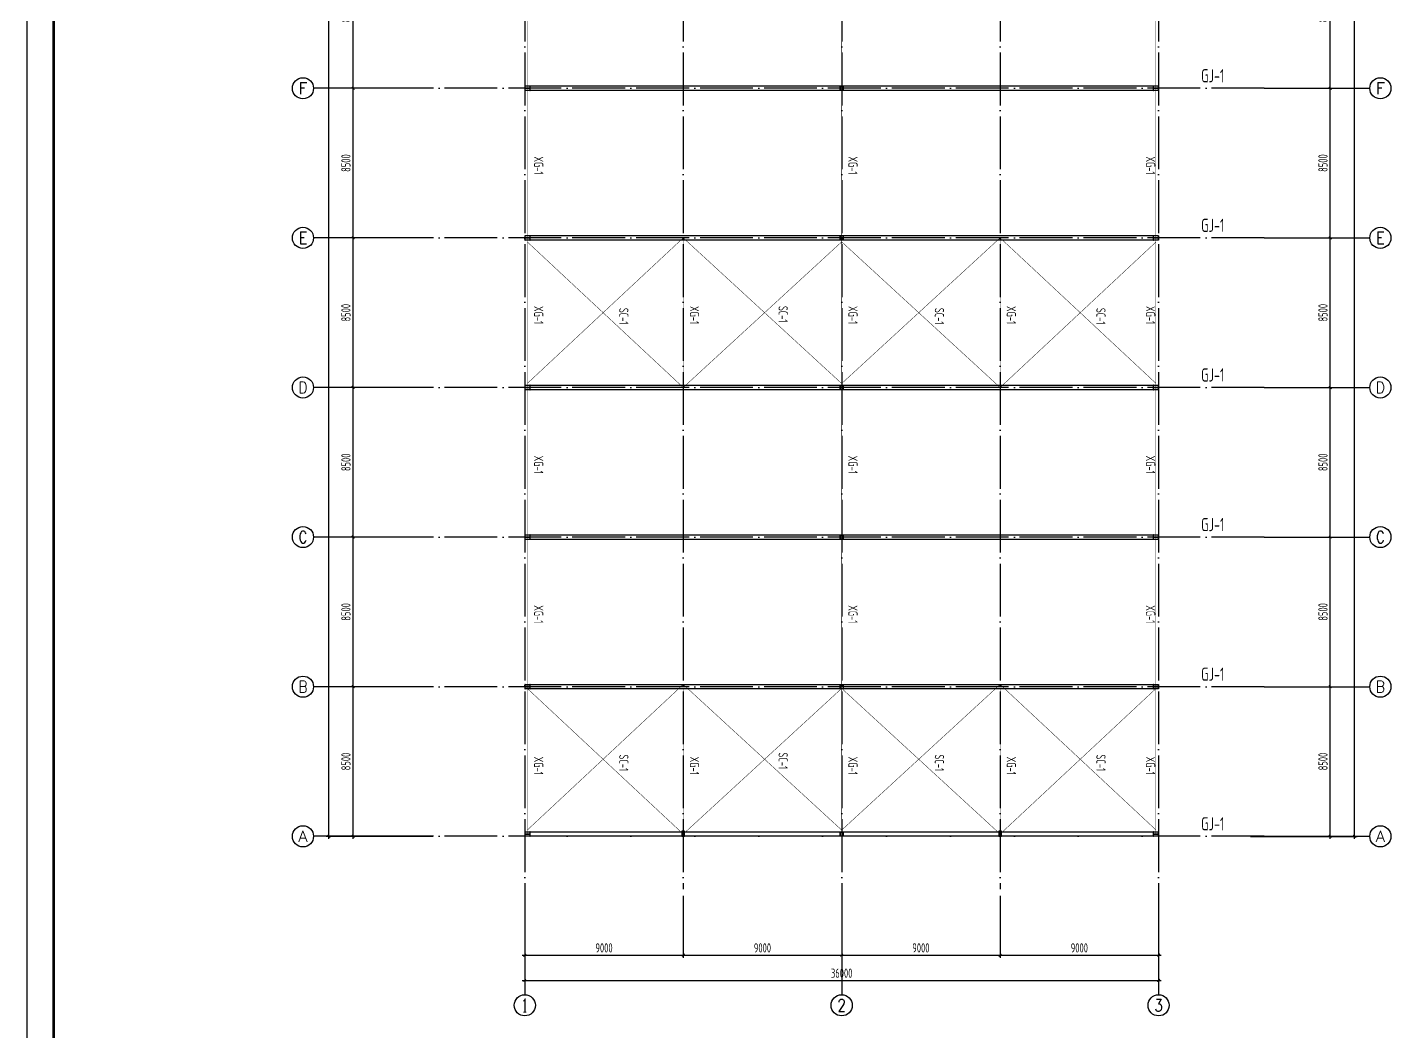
# Model space of a CAD drawing. Extents: x 753177 to 2169292, y -530934 to -273477.
# Drawn here: x 1224951 to 1302563, y -497474 to -440414 of the extents above; entities that cross this region are included whole.
import ezdxf
from ezdxf.enums import TextEntityAlignment as Align

# ---------------------------------------------------------------- set-up
doc = ezdxf.new("R2010")
doc.units = 0
doc.header["$LTSCALE"] = 1500
doc.header["$MEASUREMENT"] = 0
doc.linetypes.add('DASHED', pattern=[0.75, 0.5, -0.25])
doc.linetypes.add('DOTE', pattern=[2.42, 2, -0.2, 0.02, -0.2])
doc.layers.get('Defpoints').update_dxf_attribs({"color": 252})
for name, color, linetype in [('00-tk', 151, 'Continuous'), ('AXIS', 3, 'Continuous'), ('AXIS_TEXT', 7, 'Continuous'), ('BOLT', 252, 'Continuous'), ('Boltx', 252, 'DASHED'), ('DIM', 3, 'Continuous'), ('M_Prof', 2, 'Continuous'), ('TEXT', 7, 'Continuous')]:
    doc.layers.add(name, color=color, linetype=linetype)
doc.layers.add('TK', color=252, linetype='Continuous', lineweight=13)
doc.styles.add('_TCH_AXIS', font='COMPLEX', dxfattribs={"bigfont": 'GBCBIG'})
doc.styles.add('COMPLEX', font='COMPLEX')
doc.styles.add('TSSD_Dimension', font='Tssdeng.shx', dxfattribs={"width": 0.7, "bigfont": 'hztxt.shx'})
doc.styles.add('TSSD_Label', font='Tssdeng.shx', dxfattribs={"width": 0.7, "bigfont": 'hztxt.shx'})
doc.dimstyles.new('TSSD_150_150', dxfattribs={"dimtxt": 525, "dimasz": 150, "dimexe": 150, "dimexo": 375, "dimgap": 150, "dimtad": 1, "dimdec": 0, "dimzin": 0, "dimdsep": 46, "dimtxsty": 'TSSD_Dimension', "dimblk": 'ARCHTICK', "dimblk1": 'ARCHTICK', "dimblk2": 'ARCHTICK', "dimcen": 0, "dimdle": 150, "dimclrt": 7, "dimadec": 0, "dimazin": 0, "dimtfac": 1, "dimtdec": 0, "dimtix": 1, "dimtmove": 2, "dimatfit": 3, "dimfxl": 0, "dimtolj": 1, "dimtzin": 0, "dimarcsym": 0})

# ---------------------------------------------------------------- blocks, each defined once
blk = doc.blocks.new('A$C16496DF1')
at = {"layer": '00-tk'}
blk.add_line((176850, 1500), (3750, 1500), dxfattribs=at)
at = {"layer": '00-tk', "linetype": 'Continuous'}
blk.add_line((178350, 0), (0, 0), dxfattribs=at)
at = {"layer": '00-tk', "const_width": 150}
blk.add_lwpolyline([(3750, 124650), (176850, 124650), (176850, 1500), (3750, 1500)], close=True, dxfattribs=at)
blk = doc.blocks.new('_ArchTick')
at = {"color": 0, "linetype": 'ByBlock', "const_width": 0.4}
blk.add_lwpolyline([(-0.5, -0.5), (0.5, 0.5)], dxfattribs=at)
blk = doc.blocks.new('*D48')
at = {"layer": 'AXIS', "color": 0, "lineweight": -2, "transparency": 16777216}
for p, q in [((602375, 54995), (602375, 51470)), ((611375, 54995), (611375, 51470)), ((602225, 51620), (611525, 51620))]:
    blk.add_line(p, q, dxfattribs=at)
at = {"layer": 'Defpoints', "color": 0, "transparency": 16777216}
for p in [(602375, 55370), (611375, 55370), (611375, 51620)]:
    blk.add_point(p, dxfattribs=at)
at = {"layer": 'AXIS', "color": 0, "lineweight": -2, "transparency": 16777216, "xscale": 150, "yscale": 150, "zscale": 150, "rotation": 180}
blk.add_blockref('_ArchTick', (602375, 51620), dxfattribs=at)
at = {"layer": 'AXIS', "color": 0, "lineweight": -2, "transparency": 16777216, "xscale": 150, "yscale": 150, "zscale": 150}
blk.add_blockref('_ArchTick', (611375, 51620), dxfattribs=at)
at = {"layer": 'AXIS', "color": 7, "transparency": 16777216, "insert": (606875, 52033), "char_height": 525, "attachment_point": 5, "style": 'TSSD_Dimension'}
blk.add_mtext('\\A1;9000', dxfattribs=at)
blk = doc.blocks.new('*D49')
at = {"layer": 'AXIS', "color": 0, "lineweight": -2, "transparency": 16777216}
for p, q in [((611375, 54995), (611375, 51470)), ((620375, 54995), (620375, 51470)), ((611225, 51620), (620525, 51620))]:
    blk.add_line(p, q, dxfattribs=at)
at = {"layer": 'Defpoints', "color": 0, "transparency": 16777216}
for p in [(611375, 55370), (620375, 55370), (620375, 51620)]:
    blk.add_point(p, dxfattribs=at)
at = {"layer": 'AXIS', "color": 0, "lineweight": -2, "transparency": 16777216, "xscale": 150, "yscale": 150, "zscale": 150, "rotation": 180}
blk.add_blockref('_ArchTick', (611375, 51620), dxfattribs=at)
at = {"layer": 'AXIS', "color": 0, "lineweight": -2, "transparency": 16777216, "xscale": 150, "yscale": 150, "zscale": 150}
blk.add_blockref('_ArchTick', (620375, 51620), dxfattribs=at)
at = {"layer": 'AXIS', "color": 7, "transparency": 16777216, "insert": (615875, 52033), "char_height": 525, "attachment_point": 5, "style": 'TSSD_Dimension'}
blk.add_mtext('\\A1;9000', dxfattribs=at)
blk = doc.blocks.new('*D52')
at = {"layer": 'AXIS', "color": 0, "lineweight": -2, "transparency": 16777216}
for p, q in [((587000, 66870), (583475, 66870)), ((583625, 58220), (583625, 67020)), ((587000, 58370), (583475, 58370))]:
    blk.add_line(p, q, dxfattribs=at)
at = {"layer": 'Defpoints', "color": 0, "transparency": 16777216}
for p in [(583625, 66870), (587375, 66870), (587375, 58370)]:
    blk.add_point(p, dxfattribs=at)
at = {"layer": 'AXIS', "color": 0, "lineweight": -2, "transparency": 16777216, "xscale": 150, "yscale": 150, "zscale": 150}
for p, rotation in [((583625, 66870), 90), ((583625, 58370), 270)]:
    blk.add_blockref('_ArchTick', p, dxfattribs=dict(at, rotation=rotation))
at = {"layer": 'AXIS', "color": 7, "transparency": 16777216, "insert": (583213, 62620), "char_height": 525, "attachment_point": 5, "rotation": 90, "style": 'TSSD_Dimension'}
blk.add_mtext('\\A1;8500', dxfattribs=at)
blk = doc.blocks.new('*D53')
at = {"layer": 'AXIS', "color": 0, "lineweight": -2, "transparency": 16777216}
for p, q in [((587000, 75370), (583475, 75370)), ((583625, 66720), (583625, 75520)), ((587000, 66870), (583475, 66870))]:
    blk.add_line(p, q, dxfattribs=at)
at = {"layer": 'Defpoints', "color": 0, "transparency": 16777216}
for p in [(583625, 75370), (587375, 75370), (587375, 66870)]:
    blk.add_point(p, dxfattribs=at)
at = {"layer": 'AXIS', "color": 0, "lineweight": -2, "transparency": 16777216, "xscale": 150, "yscale": 150, "zscale": 150}
for p, rotation in [((583625, 75370), 90), ((583625, 66870), 270)]:
    blk.add_blockref('_ArchTick', p, dxfattribs=dict(at, rotation=rotation))
at = {"layer": 'AXIS', "color": 7, "transparency": 16777216, "insert": (583213, 71120), "char_height": 525, "attachment_point": 5, "rotation": 90, "style": 'TSSD_Dimension'}
blk.add_mtext('\\A1;8500', dxfattribs=at)
blk = doc.blocks.new('*D54')
at = {"layer": 'AXIS', "color": 0, "lineweight": -2, "transparency": 16777216}
for p, q in [((587000, 83870), (583475, 83870)), ((583625, 75220), (583625, 84020)), ((587000, 75370), (583475, 75370))]:
    blk.add_line(p, q, dxfattribs=at)
at = {"layer": 'Defpoints', "color": 0, "transparency": 16777216}
for p in [(583625, 83870), (587375, 83870), (587375, 75370)]:
    blk.add_point(p, dxfattribs=at)
at = {"layer": 'AXIS', "color": 0, "lineweight": -2, "transparency": 16777216, "xscale": 150, "yscale": 150, "zscale": 150}
for p, rotation in [((583625, 83870), 90), ((583625, 75370), 270)]:
    blk.add_blockref('_ArchTick', p, dxfattribs=dict(at, rotation=rotation))
at = {"layer": 'AXIS', "color": 7, "transparency": 16777216, "insert": (583213, 79620), "char_height": 525, "attachment_point": 5, "rotation": 90, "style": 'TSSD_Dimension'}
blk.add_mtext('\\A1;8500', dxfattribs=at)
blk = doc.blocks.new('*D55')
at = {"layer": 'AXIS', "color": 0, "lineweight": -2, "transparency": 16777216}
for p, q in [((587000, 92370), (583475, 92370)), ((583625, 83720), (583625, 92520)), ((587000, 83870), (583475, 83870))]:
    blk.add_line(p, q, dxfattribs=at)
at = {"layer": 'Defpoints', "color": 0, "transparency": 16777216}
for p in [(583625, 92370), (587375, 92370), (587375, 83870)]:
    blk.add_point(p, dxfattribs=at)
at = {"layer": 'AXIS', "color": 0, "lineweight": -2, "transparency": 16777216, "xscale": 150, "yscale": 150, "zscale": 150}
for p, rotation in [((583625, 92370), 90), ((583625, 83870), 270)]:
    blk.add_blockref('_ArchTick', p, dxfattribs=dict(at, rotation=rotation))
at = {"layer": 'AXIS', "color": 7, "transparency": 16777216, "insert": (583213, 88120), "char_height": 525, "attachment_point": 5, "rotation": 90, "style": 'TSSD_Dimension'}
blk.add_mtext('\\A1;8500', dxfattribs=at)
blk = doc.blocks.new('*D56')
at = {"layer": 'AXIS', "color": 0, "lineweight": -2, "transparency": 16777216}
for p, q in [((583625, 92220), (583625, 101020)), ((587000, 100870), (583475, 100870)), ((587000, 92370), (583475, 92370))]:
    blk.add_line(p, q, dxfattribs=at)
at = {"layer": 'Defpoints', "color": 0, "transparency": 16777216}
for p in [(583625, 100870), (587375, 100870), (587375, 92370)]:
    blk.add_point(p, dxfattribs=at)
at = {"layer": 'AXIS', "color": 0, "lineweight": -2, "transparency": 16777216, "xscale": 150, "yscale": 150, "zscale": 150}
for p, rotation in [((583625, 100870), 90), ((583625, 92370), 270)]:
    blk.add_blockref('_ArchTick', p, dxfattribs=dict(at, rotation=rotation))
at = {"layer": 'AXIS', "color": 7, "transparency": 16777216, "insert": (583213, 96620), "char_height": 525, "attachment_point": 5, "rotation": 90, "style": 'TSSD_Dimension'}
blk.add_mtext('\\A1;8500', dxfattribs=at)
blk = doc.blocks.new('*D57')
at = {"layer": 'AXIS', "color": 0, "lineweight": -2, "transparency": 16777216}
for p, q in [((583625, 100720), (583625, 109520)), ((587000, 109370), (583475, 109370)), ((587000, 100870), (583475, 100870))]:
    blk.add_line(p, q, dxfattribs=at)
at = {"layer": 'Defpoints', "color": 0, "transparency": 16777216}
for p in [(583625, 109370), (587375, 109370), (587375, 100870)]:
    blk.add_point(p, dxfattribs=at)
at = {"layer": 'AXIS', "color": 0, "lineweight": -2, "transparency": 16777216, "xscale": 150, "yscale": 150, "zscale": 150}
for p, rotation in [((583625, 109370), 90), ((583625, 100870), 270)]:
    blk.add_blockref('_ArchTick', p, dxfattribs=dict(at, rotation=rotation))
at = {"layer": 'AXIS', "color": 7, "transparency": 16777216, "insert": (583213, 105120), "char_height": 525, "attachment_point": 5, "rotation": 90, "style": 'TSSD_Dimension'}
blk.add_mtext('\\A1;8500', dxfattribs=at)
blk = doc.blocks.new('*D65')
at = {"layer": 'AXIS', "color": 0, "lineweight": -2, "transparency": 16777216}
for p, q in [((635750, 66870), (639275, 66870)), ((639125, 58220), (639125, 67020)), ((635750, 58370), (639275, 58370))]:
    blk.add_line(p, q, dxfattribs=at)
at = {"layer": 'Defpoints', "color": 0, "transparency": 16777216}
for p in [(635375, 66870), (639125, 66870), (635375, 58370)]:
    blk.add_point(p, dxfattribs=at)
at = {"layer": 'AXIS', "color": 0, "lineweight": -2, "transparency": 16777216, "xscale": 150, "yscale": 150, "zscale": 150}
for p, rotation in [((639125, 66870), 90), ((639125, 58370), 270)]:
    blk.add_blockref('_ArchTick', p, dxfattribs=dict(at, rotation=rotation))
at = {"layer": 'AXIS', "color": 7, "transparency": 16777216, "insert": (638713, 62620), "char_height": 525, "attachment_point": 5, "rotation": 90, "style": 'TSSD_Dimension'}
blk.add_mtext('\\A1;8500', dxfattribs=at)
blk = doc.blocks.new('*D36')
at = {"layer": 'AXIS', "color": 0, "lineweight": -2, "transparency": 16777216}
for p, q in [((635750, 75370), (639275, 75370)), ((639125, 66720), (639125, 75520)), ((635750, 66870), (639275, 66870))]:
    blk.add_line(p, q, dxfattribs=at)
at = {"layer": 'Defpoints', "color": 0, "transparency": 16777216}
for p in [(635375, 75370), (639125, 75370), (635375, 66870)]:
    blk.add_point(p, dxfattribs=at)
at = {"layer": 'AXIS', "color": 0, "lineweight": -2, "transparency": 16777216, "xscale": 150, "yscale": 150, "zscale": 150}
for p, rotation in [((639125, 75370), 90), ((639125, 66870), 270)]:
    blk.add_blockref('_ArchTick', p, dxfattribs=dict(at, rotation=rotation))
at = {"layer": 'AXIS', "color": 7, "transparency": 16777216, "insert": (638713, 71120), "char_height": 525, "attachment_point": 5, "rotation": 90, "style": 'TSSD_Dimension'}
blk.add_mtext('\\A1;8500', dxfattribs=at)
blk = doc.blocks.new('*D37')
at = {"layer": 'AXIS', "color": 0, "lineweight": -2, "transparency": 16777216}
for p, q in [((635750, 83870), (639275, 83870)), ((639125, 75220), (639125, 84020)), ((635750, 75370), (639275, 75370))]:
    blk.add_line(p, q, dxfattribs=at)
at = {"layer": 'Defpoints', "color": 0, "transparency": 16777216}
for p in [(635375, 83870), (639125, 83870), (635375, 75370)]:
    blk.add_point(p, dxfattribs=at)
at = {"layer": 'AXIS', "color": 0, "lineweight": -2, "transparency": 16777216, "xscale": 150, "yscale": 150, "zscale": 150}
for p, rotation in [((639125, 83870), 90), ((639125, 75370), 270)]:
    blk.add_blockref('_ArchTick', p, dxfattribs=dict(at, rotation=rotation))
at = {"layer": 'AXIS', "color": 7, "transparency": 16777216, "insert": (638713, 79620), "char_height": 525, "attachment_point": 5, "rotation": 90, "style": 'TSSD_Dimension'}
blk.add_mtext('\\A1;8500', dxfattribs=at)
blk = doc.blocks.new('*D38')
at = {"layer": 'AXIS', "color": 0, "lineweight": -2, "transparency": 16777216}
for p, q in [((635750, 92370), (639275, 92370)), ((639125, 83720), (639125, 92520)), ((635750, 83870), (639275, 83870))]:
    blk.add_line(p, q, dxfattribs=at)
at = {"layer": 'Defpoints', "color": 0, "transparency": 16777216}
for p in [(635375, 92370), (639125, 92370), (635375, 83870)]:
    blk.add_point(p, dxfattribs=at)
at = {"layer": 'AXIS', "color": 0, "lineweight": -2, "transparency": 16777216, "xscale": 150, "yscale": 150, "zscale": 150}
for p, rotation in [((639125, 92370), 90), ((639125, 83870), 270)]:
    blk.add_blockref('_ArchTick', p, dxfattribs=dict(at, rotation=rotation))
at = {"layer": 'AXIS', "color": 7, "transparency": 16777216, "insert": (638713, 88120), "char_height": 525, "attachment_point": 5, "rotation": 90, "style": 'TSSD_Dimension'}
blk.add_mtext('\\A1;8500', dxfattribs=at)
blk = doc.blocks.new('*D39')
at = {"layer": 'AXIS', "color": 0, "lineweight": -2, "transparency": 16777216}
for p, q in [((639125, 92220), (639125, 101020)), ((635750, 100870), (639275, 100870)), ((635750, 92370), (639275, 92370))]:
    blk.add_line(p, q, dxfattribs=at)
at = {"layer": 'Defpoints', "color": 0, "transparency": 16777216}
for p in [(635375, 100870), (639125, 100870), (635375, 92370)]:
    blk.add_point(p, dxfattribs=at)
at = {"layer": 'AXIS', "color": 0, "lineweight": -2, "transparency": 16777216, "xscale": 150, "yscale": 150, "zscale": 150}
for p, rotation in [((639125, 100870), 90), ((639125, 92370), 270)]:
    blk.add_blockref('_ArchTick', p, dxfattribs=dict(at, rotation=rotation))
at = {"layer": 'AXIS', "color": 7, "transparency": 16777216, "insert": (638713, 96620), "char_height": 525, "attachment_point": 5, "rotation": 90, "style": 'TSSD_Dimension'}
blk.add_mtext('\\A1;8500', dxfattribs=at)
blk = doc.blocks.new('*D40')
at = {"layer": 'AXIS', "color": 0, "lineweight": -2, "transparency": 16777216}
for p, q in [((639125, 100720), (639125, 109520)), ((635750, 109370), (639275, 109370)), ((635750, 100870), (639275, 100870))]:
    blk.add_line(p, q, dxfattribs=at)
at = {"layer": 'Defpoints', "color": 0, "transparency": 16777216}
for p in [(635375, 109370), (639125, 109370), (635375, 100870)]:
    blk.add_point(p, dxfattribs=at)
at = {"layer": 'AXIS', "color": 0, "lineweight": -2, "transparency": 16777216, "xscale": 150, "yscale": 150, "zscale": 150}
for p, rotation in [((639125, 109370), 90), ((639125, 100870), 270)]:
    blk.add_blockref('_ArchTick', p, dxfattribs=dict(at, rotation=rotation))
at = {"layer": 'AXIS', "color": 7, "transparency": 16777216, "insert": (638713, 105120), "char_height": 525, "attachment_point": 5, "rotation": 90, "style": 'TSSD_Dimension'}
blk.add_mtext('\\A1;8500', dxfattribs=at)
blk = doc.blocks.new('_AXISO')
blk.add_circle((0, 0), 0.5)
at = {"layer": 'AXIS_TEXT', "style": 'COMPLEX', "width": 1.041667}
blk.add_attdef('A', text='', height=0.56, dxfattribs=at).set_placement((-0.25, -0.28), (0.25, -0.28), align=Align.FIT)
blk = doc.blocks.new('*D66')
at = {"layer": 'Defpoints', "color": 0, "transparency": 16777216}
for p in [(582250, 168870), (588523, 168870), (588523, 58370)]:
    blk.add_point(p, dxfattribs=at)
at = {"layer": 'DIM', "color": 0, "lineweight": -2, "transparency": 16777216}
for p, q in [((588148, 168870), (582100, 168870)), ((582250, 58220), (582250, 169020)), ((588148, 58370), (582100, 58370))]:
    blk.add_line(p, q, dxfattribs=at)
at = {"layer": 'DIM', "color": 0, "lineweight": -2, "transparency": 16777216, "xscale": 150, "yscale": 150, "zscale": 150}
for p, rotation in [((582250, 168870), 90), ((582250, 58370), 270)]:
    blk.add_blockref('_ArchTick', p, dxfattribs=dict(at, rotation=rotation))
at = {"layer": 'DIM', "color": 7, "transparency": 16777216, "insert": (581838, 113620), "char_height": 525, "attachment_point": 5, "rotation": 90, "style": 'TSSD_Dimension'}
blk.add_mtext('\\A1;110500', dxfattribs=at)
blk = doc.blocks.new('*D68')
at = {"layer": 'Defpoints', "color": 0, "transparency": 16777216}
for p in [(634228, 168870), (640501, 168870), (634228, 58370)]:
    blk.add_point(p, dxfattribs=at)
at = {"layer": 'DIM', "color": 0, "lineweight": -2, "transparency": 16777216}
for p, q in [((634603, 168870), (640651, 168870)), ((640501, 58220), (640501, 169020)), ((634603, 58370), (640651, 58370))]:
    blk.add_line(p, q, dxfattribs=at)
at = {"layer": 'DIM', "color": 0, "lineweight": -2, "transparency": 16777216, "xscale": 150, "yscale": 150, "zscale": 150}
for p, rotation in [((640501, 168870), 90), ((640501, 58370), 270)]:
    blk.add_blockref('_ArchTick', p, dxfattribs=dict(at, rotation=rotation))
at = {"layer": 'DIM', "color": 7, "transparency": 16777216, "insert": (640088, 113620), "char_height": 525, "attachment_point": 5, "rotation": 90, "style": 'TSSD_Dimension'}
blk.add_mtext('\\A1;110500', dxfattribs=at)
blk = doc.blocks.new('*D69')
at = {"layer": 'Defpoints', "color": 0, "transparency": 16777216}
for p in [(593375, 53083), (629375, 53083), (629375, 50183)]:
    blk.add_point(p, dxfattribs=at)
at = {"layer": 'DIM', "color": 0, "lineweight": -2, "transparency": 16777216}
for p, q in [((593375, 52708), (593375, 50033)), ((629375, 52708), (629375, 50033)), ((593225, 50183), (629525, 50183))]:
    blk.add_line(p, q, dxfattribs=at)
at = {"layer": 'DIM', "color": 0, "lineweight": -2, "transparency": 16777216, "xscale": 150, "yscale": 150, "zscale": 150, "rotation": 180}
blk.add_blockref('_ArchTick', (593375, 50183), dxfattribs=at)
at = {"layer": 'DIM', "color": 0, "lineweight": -2, "transparency": 16777216, "xscale": 150, "yscale": 150, "zscale": 150}
blk.add_blockref('_ArchTick', (629375, 50183), dxfattribs=at)
at = {"layer": 'DIM', "color": 7, "transparency": 16777216, "insert": (611375, 50596), "char_height": 525, "attachment_point": 5, "style": 'TSSD_Dimension'}
blk.add_mtext('\\A1;36000', dxfattribs=at)
blk = doc.blocks.new('*D70')
at = {"layer": 'AXIS', "color": 0, "lineweight": -2, "transparency": 16777216}
for p, q in [((593375, 54995), (593375, 51470)), ((602375, 54995), (602375, 51470)), ((593225, 51620), (602525, 51620))]:
    blk.add_line(p, q, dxfattribs=at)
at = {"layer": 'Defpoints', "color": 0, "transparency": 16777216}
for p in [(593375, 55370), (602375, 55370), (602375, 51620)]:
    blk.add_point(p, dxfattribs=at)
at = {"layer": 'AXIS', "color": 0, "lineweight": -2, "transparency": 16777216, "xscale": 150, "yscale": 150, "zscale": 150, "rotation": 180}
blk.add_blockref('_ArchTick', (593375, 51620), dxfattribs=at)
at = {"layer": 'AXIS', "color": 0, "lineweight": -2, "transparency": 16777216, "xscale": 150, "yscale": 150, "zscale": 150}
blk.add_blockref('_ArchTick', (602375, 51620), dxfattribs=at)
at = {"layer": 'AXIS', "color": 7, "transparency": 16777216, "insert": (597875, 52033), "char_height": 525, "attachment_point": 5, "style": 'TSSD_Dimension'}
blk.add_mtext('\\A1;9000', dxfattribs=at)
blk = doc.blocks.new('*D71')
at = {"layer": 'AXIS', "color": 0, "lineweight": -2, "transparency": 16777216}
for p, q in [((620375, 54995), (620375, 51470)), ((629375, 54995), (629375, 51470)), ((620225, 51620), (629525, 51620))]:
    blk.add_line(p, q, dxfattribs=at)
at = {"layer": 'Defpoints', "color": 0, "transparency": 16777216}
for p in [(620375, 55370), (629375, 55370), (629375, 51620)]:
    blk.add_point(p, dxfattribs=at)
at = {"layer": 'AXIS', "color": 0, "lineweight": -2, "transparency": 16777216, "xscale": 150, "yscale": 150, "zscale": 150, "rotation": 180}
blk.add_blockref('_ArchTick', (620375, 51620), dxfattribs=at)
at = {"layer": 'AXIS', "color": 0, "lineweight": -2, "transparency": 16777216, "xscale": 150, "yscale": 150, "zscale": 150}
blk.add_blockref('_ArchTick', (629375, 51620), dxfattribs=at)
at = {"layer": 'AXIS', "color": 7, "transparency": 16777216, "insert": (624875, 52033), "char_height": 525, "attachment_point": 5, "style": 'TSSD_Dimension'}
blk.add_mtext('\\A1;9000', dxfattribs=at)
blk = doc.blocks.new('A$C01EB0BB3')
at = {"layer": 'M_Prof'}
for points in [[(300, 42375), (300, 42625), (288, 42625), (288, 42504), (12, 42504), (12, 42625), (0, 42625), (0, 42375), (12, 42375), (12, 42496), (288, 42496), (288, 42375)], [(17900, 42400), (18100, 42400), (18100, 42600), (17900, 42600)], [(17906, 42406), (18094, 42406), (18094, 42594), (17906, 42594)], [(36000, 42375), (36000, 42625), (35988, 42625), (35988, 42504), (35712, 42504), (35712, 42625), (35700, 42625), (35700, 42375), (35712, 42375), (35712, 42496), (35988, 42496), (35988, 42375)], [(300, 33875), (300, 34125), (288, 34125), (288, 34004), (12, 34004), (12, 34125), (0, 34125), (0, 33875), (12, 33875), (12, 33996), (288, 33996), (288, 33875)], [(17900, 33900), (18100, 33900), (18100, 34100), (17900, 34100)], [(17906, 33906), (18094, 33906), (18094, 34094), (17906, 34094)], [(36000, 33875), (36000, 34125), (35988, 34125), (35988, 34004), (35712, 34004), (35712, 34125), (35700, 34125), (35700, 33875), (35712, 33875), (35712, 33996), (35988, 33996), (35988, 33875)], [(300, 25375), (300, 25625), (288, 25625), (288, 25504), (12, 25504), (12, 25625), (0, 25625), (0, 25375), (12, 25375), (12, 25496), (288, 25496), (288, 25375)], [(36000, 25375), (36000, 25625), (35988, 25625), (35988, 25504), (35712, 25504), (35712, 25625), (35700, 25625), (35700, 25375), (35712, 25375), (35712, 25496), (35988, 25496), (35988, 25375)], [(17900, 25400), (18100, 25400), (18100, 25600), (17900, 25600)], [(17906, 25406), (18094, 25406), (18094, 25594), (17906, 25594)], [(300, 16875), (300, 17125), (288, 17125), (288, 17004), (12, 17004), (12, 17125), (0, 17125), (0, 16875), (12, 16875), (12, 16996), (288, 16996), (288, 16875)], [(17900, 16900), (18100, 16900), (18100, 17100), (17900, 17100)], [(17906, 16906), (18094, 16906), (18094, 17094), (17906, 17094)], [(36000, 16875), (36000, 17125), (35988, 17125), (35988, 17004), (35712, 17004), (35712, 17125), (35700, 17125), (35700, 16875), (35712, 16875), (35712, 16996), (35988, 16996), (35988, 16875)], [(300, 8375), (300, 8625), (288, 8625), (288, 8504), (12, 8504), (12, 8625), (0, 8625), (0, 8375), (12, 8375), (12, 8496), (288, 8496), (288, 8375)], [(17900, 8400), (18100, 8400), (18100, 8600), (17900, 8600)], [(17906, 8406), (18094, 8406), (18094, 8594), (17906, 8594)], [(36000, 8375), (36000, 8625), (35988, 8625), (35988, 8504), (35712, 8504), (35712, 8625), (35700, 8625), (35700, 8375), (35712, 8375), (35712, 8496), (35988, 8496), (35988, 8375)], [(300, 0), (300, 250), (288, 250), (288, 129), (12, 129), (12, 250), (0, 250), (0, 0), (12, 0), (12, 121), (288, 121), (288, 0)], [(8925, 0), (9075, 0), (9075, 300), (8925, 300)], [(8931, 6), (9069, 6), (9069, 294), (8931, 294)], [(17900, 25), (18100, 25), (18100, 225), (17900, 225)], [(17906, 31), (18094, 31), (18094, 219), (17906, 219)], [(26925, 0), (27075, 0), (27075, 300), (26925, 300)], [(26931, 6), (27069, 6), (27069, 294), (26931, 294)], [(36000, 0), (36000, 250), (35988, 250), (35988, 129), (35712, 129), (35712, 250), (35700, 250), (35700, 0), (35712, 0), (35712, 121), (35988, 121), (35988, 0)]]:
    blk.add_lwpolyline(points, close=True, dxfattribs=at)
blk = doc.blocks.new('A$C72AE6952')
at = {"layer": 'AXIS', "color": 252, "linetype": 'DOTE'}
for p, q in [((0, 113500), (0, -3000)), ((9000, 113500), (9000, -3000)), ((18000, 113500), (18000, -3000)), ((27000, 113500), (27000, -3000)), ((36000, 113500), (36000, -3000)), ((42000, 42500), (-6000, 42500)), ((42000, 34000), (-6000, 34000)), ((42000, 25500), (-6000, 25500)), ((42000, 17000), (-6000, 17000)), ((42000, 8500), (-6000, 8500)), ((42000, 0), (-6000, 0))]:
    blk.add_line(p, q, dxfattribs=at)
at = {"layer": 'AXIS'}
for p, q in [((-6000, 42500), (-12000, 42500)), ((42000, 42500), (48000, 42500)), ((-6000, 34000), (-12000, 34000)), ((42000, 34000), (48000, 34000)), ((-6000, 25500), (-12000, 25500)), ((42000, 25500), (48000, 25500)), ((-6000, 17000), (-12000, 17000)), ((42000, 17000), (48000, 17000)), ((-6000, 8500), (-12000, 8500)), ((42000, 8500), (48000, 8500)), ((42000, 0), (48000, 0)), ((-6000, 0), (-12000, 0)), ((0, -3000), (0, -9000)), ((18000, -3000), (18000, -9000)), ((36000, -3000), (36000, -9000))]:
    blk.add_line(p, q, dxfattribs=at)
ref = blk.add_blockref('_AXISO', (-12600, 42500), dxfattribs=dict(at, xscale=1200, yscale=1200, zscale=1200))
ref.add_attrib('A', 'F', dxfattribs={"layer": 'AXIS_TEXT', "height": 668.2, "style": '_TCH_AXIS'}).set_placement((-12854.5, 42165.9), (-12345.5, 42165.9), align=Align.FIT)
ref = blk.add_blockref('_AXISO', (48600, 42500), dxfattribs=dict(at, xscale=1200, yscale=1200, zscale=1200))
ref.add_attrib('A', 'F', dxfattribs={"layer": 'AXIS_TEXT', "height": 668.2, "style": '_TCH_AXIS'}).set_placement((48345.5, 42165.9), (48854.5, 42165.9), align=Align.FIT)
ref = blk.add_blockref('_AXISO', (-12600, 34000), dxfattribs=dict(at, xscale=1200, yscale=1200, zscale=1200))
ref.add_attrib('A', 'E', dxfattribs={"layer": 'AXIS_TEXT', "height": 668.2, "style": '_TCH_AXIS'}).set_placement((-12854.5, 33665.9), (-12345.5, 33665.9), align=Align.FIT)
ref = blk.add_blockref('_AXISO', (48600, 34000), dxfattribs=dict(at, xscale=1200, yscale=1200, zscale=1200))
ref.add_attrib('A', 'E', dxfattribs={"layer": 'AXIS_TEXT', "height": 668.2, "style": '_TCH_AXIS'}).set_placement((48345.5, 33665.9), (48854.5, 33665.9), align=Align.FIT)
ref = blk.add_blockref('_AXISO', (-12600, 25500), dxfattribs=dict(at, xscale=1200, yscale=1200, zscale=1200))
ref.add_attrib('A', 'D', dxfattribs={"layer": 'AXIS_TEXT', "height": 652.9, "style": '_TCH_AXIS'}).set_placement((-12864.3, 25173.6), (-12335.7, 25173.6), align=Align.FIT)
ref = blk.add_blockref('_AXISO', (48600, 25500), dxfattribs=dict(at, xscale=1200, yscale=1200, zscale=1200))
ref.add_attrib('A', 'D', dxfattribs={"layer": 'AXIS_TEXT', "height": 652.9, "style": '_TCH_AXIS'}).set_placement((48335.7, 25173.6), (48864.3, 25173.6), align=Align.FIT)
ref = blk.add_blockref('_AXISO', (-12600, 17000), dxfattribs=dict(at, xscale=1200, yscale=1200, zscale=1200))
ref.add_attrib('A', 'C', dxfattribs={"layer": 'AXIS_TEXT', "height": 683.5, "style": '_TCH_AXIS'}).set_placement((-12844.1, 16658.2), (-12355.9, 16658.2), align=Align.FIT)
ref = blk.add_blockref('_AXISO', (48600, 17000), dxfattribs=dict(at, xscale=1200, yscale=1200, zscale=1200))
ref.add_attrib('A', 'C', dxfattribs={"layer": 'AXIS_TEXT', "height": 683.5, "style": '_TCH_AXIS'}).set_placement((48355.9, 16658.2), (48844.1, 16658.2), align=Align.FIT)
ref = blk.add_blockref('_AXISO', (-12600, 8500), dxfattribs=dict(at, xscale=1200, yscale=1200, zscale=1200))
ref.add_attrib('A', 'B', dxfattribs={"layer": 'AXIS_TEXT', "height": 652.9, "style": '_TCH_AXIS'}).set_placement((-12864.3, 8173.6), (-12335.7, 8173.6), align=Align.FIT)
ref = blk.add_blockref('_AXISO', (48600, 8500), dxfattribs=dict(at, xscale=1200, yscale=1200, zscale=1200))
ref.add_attrib('A', 'B', dxfattribs={"layer": 'AXIS_TEXT', "height": 652.9, "style": '_TCH_AXIS'}).set_placement((48335.7, 8173.6), (48864.3, 8173.6), align=Align.FIT)
ref = blk.add_blockref('_AXISO', (-12600, 0), dxfattribs=dict(at, xscale=1200, yscale=1200, zscale=1200))
ref.add_attrib('A', 'A', dxfattribs={"layer": 'AXIS_TEXT', "height": 637.8, "style": '_TCH_AXIS'}).set_placement((-12873.3, -318.9), (-12326.7, -318.9), align=Align.FIT)
ref = blk.add_blockref('_AXISO', (48600, 0), dxfattribs=dict(at, xscale=1200, yscale=1200, zscale=1200))
ref.add_attrib('A', 'A', dxfattribs={"layer": 'AXIS_TEXT', "height": 637.8, "style": '_TCH_AXIS'}).set_placement((48326.7, -318.9), (48873.3, -318.9), align=Align.FIT)
ref = blk.add_blockref('_AXISO', (0, -9600), dxfattribs=dict(at, xscale=1200, yscale=1200, zscale=1200))
ref.add_attrib('A', '1', dxfattribs={"layer": 'AXIS_TEXT', "height": 772.1, "style": '_TCH_AXIS'}).set_placement((-165.4, -9986), (165.4, -9986), align=Align.FIT)
ref = blk.add_blockref('_AXISO', (18000, -9600), dxfattribs=dict(at, xscale=1200, yscale=1200, zscale=1200))
ref.add_attrib('A', '2', dxfattribs={"layer": 'AXIS_TEXT', "height": 698.9, "style": '_TCH_AXIS'}).set_placement((17767, -9949.5), (18233, -9949.5), align=Align.FIT)
ref = blk.add_blockref('_AXISO', (36000, -9600), dxfattribs=dict(at, xscale=1200, yscale=1200, zscale=1200))
ref.add_attrib('A', '3', dxfattribs={"layer": 'AXIS_TEXT', "height": 698.9, "style": '_TCH_AXIS'}).set_placement((35767, -9949.5), (36233, -9949.5), align=Align.FIT)
for p1, p2, distance, picture, middle in [((-6000, 42500), (-6000, 51000), 3750, '*D57', (-10162.5, 46750)), ((42000, 42500), (42000, 51000), -3750, '*D40', (45337.5, 46750)), ((-6000, 34000), (-6000, 42500), 3750, '*D56', (-10162.5, 38250)), ((42000, 34000), (42000, 42500), -3750, '*D39', (45337.5, 38250)), ((-6000, 25500), (-6000, 34000), 3750, '*D55', (-10162.5, 29750)), ((42000, 25500), (42000, 34000), -3750, '*D38', (45337.5, 29750)), ((-6000, 17000), (-6000, 25500), 3750, '*D54', (-10162.5, 21250)), ((42000, 17000), (42000, 25500), -3750, '*D37', (45337.5, 21250)), ((-6000, 8500), (-6000, 17000), 3750, '*D53', (-10162.5, 12750)), ((42000, 8500), (42000, 17000), -3750, '*D36', (45337.5, 12750)), ((-6000, 0), (-6000, 8500), 3750, '*D52', (-10162.5, 4250)), ((42000, 0), (42000, 8500), -3750, '*D65', (45337.5, 4250)), ((0, -3000), (9000, -3000), -3750, '*D70', (4500, -6337.5)), ((9000, -3000), (18000, -3000), -3750, '*D48', (13500, -6337.5)), ((18000, -3000), (27000, -3000), -3750, '*D49', (22500, -6337.5)), ((27000, -3000), (36000, -3000), -3750, '*D71', (31500, -6337.5))]:
    dim = blk.add_aligned_dim(p1=p1, p2=p2, distance=distance, dimstyle='TSSD_150_150', dxfattribs=at)
    dim.commit()
    dim.dimension.update_dxf_attribs({"geometry": picture, "text_midpoint": middle, "insert": (-593375.3, -58370.2)})
at = {"layer": 'DIM'}
for base, p1, p2, angle, picture, middle in [((-11125.3, 110500), (-4852.4, 0), (-4852.4, 110500), 90, '*D66', (-11537.8, 55250)), ((47125.3, 110500), (40852.4, 0), (40852.4, 110500), 90, '*D68', (46712.8, 55250)), ((36000, -8187.1), (0, -5287.5), (36000, -5287.5), 360, '*D69', (18000, -7774.6))]:
    dim = blk.add_linear_dim(base=base, p1=p1, p2=p2, angle=angle, dimstyle='TSSD_150_150', dxfattribs=at)
    dim.commit()
    dim.dimension.update_dxf_attribs({"geometry": picture, "text_midpoint": middle, "insert": (-593375.3, -58370.2)})

msp = doc.modelspace()

# ---------------------------------------------------------------- linework, layer by layer
at = {"layer": 'BOLT', "color": 4, "const_width": 25}
for points in [[(1253358.2, -376111.1), (1253358.2, -486251.1)], [(1271208.2, -375993.1), (1271208.2, -486133.1)], [(1289058.2, -376103.1), (1289058.2, -486243.1)], [(1253358.2, -460641.1), (1262208.2, -452376.1), (1271208.2, -460651.1), (1280208.2, -452376.1), (1289058.2, -460641.1)], [(1253358.2, -460641.1), (1262208.2, -452376.1), (1271208.2, -460651.1), (1280208.2, -452376.1), (1289058.2, -460641.1)], [(1262208.2, -460637.1), (1262208.2, -452482.1)], [(1280208.2, -460637.1), (1280208.2, -452482.1)], [(1253358.2, -452611.1), (1262208.2, -460876.1), (1271208.2, -452601.1), (1280208.2, -460876.1), (1289058.2, -452611.1)], [(1253358.2, -452611.1), (1262208.2, -460876.1), (1271208.2, -452601.1), (1280208.2, -460876.1), (1289058.2, -452611.1)], [(1253358.2, -486012.1), (1262208.2, -477747.1), (1271208.2, -486022.1), (1280208.2, -477747.1), (1289058.2, -486012.1)], [(1253358.2, -477982.1), (1262208.2, -486247.1), (1271208.2, -477972.1), (1280208.2, -486247.1), (1289058.2, -477982.1)], [(1262208.2, -486137.1), (1262208.2, -477982.1)], [(1280208.2, -486137.1), (1280208.2, -477982.1)]]:
    msp.add_lwpolyline(points, dxfattribs=at)
at = {"layer": 'Boltx', "color": 4, "linetype": 'ByBlock'}
for points in [[(1253208.2, -443986.1), (1289208.2, -443986.1), (1289208.2, -443766.1), (1253208.2, -443766.1)], [(1253208.2, -452486.1), (1289208.2, -452486.1), (1289208.2, -452266.1), (1253208.2, -452266.1)], [(1253208.2, -460986.1), (1289208.2, -460986.1), (1289208.2, -460766.1), (1253208.2, -460766.1)], [(1253208.2, -469486.1), (1289208.2, -469486.1), (1289208.2, -469266.1), (1253208.2, -469266.1)], [(1253208.2, -477986.1), (1289208.2, -477986.1), (1289208.2, -477766.1), (1253208.2, -477766.1)], [(1253208.2, -486357.1), (1289208.2, -486357.1), (1289208.2, -486137.1), (1253208.2, -486137.1)]]:
    msp.add_lwpolyline(points, close=True, dxfattribs=at)

# ---------------------------------------------------------------- block references
for name in ['A$C72AE6952', 'A$C01EB0BB3']:
    msp.add_blockref(name, (1253208.2, -486376.1))
at = {"layer": 'TK', "color": 2, "linetype": 'ByBlock', "rotation": 270}
msp.add_blockref('A$C16496DF1', (1224951, -351876.7), dxfattribs=at)

# ---------------------------------------------------------------- texts
at = {"layer": 'TEXT', "style": 'TSSD_Label', "width": 0.7}
for p in [(1292947, -443764.7), (1292947, -452264.7), (1292947, -460764.7), (1292947, -469264.7), (1292947, -477764.7), (1292947, -486264.7)]:
    msp.add_text('GJ-1', height=750, dxfattribs=at).set_placement(p, align=Align.BOTTOM_RIGHT)
for s, p in [('XG-1', (1253576.8, -448777.1)), ('XG-1', (1271426.8, -448777.1)), ('XG-1', (1288331.5, -448777.1)), ('XG-1', (1253576.8, -457277.1)), ('XG-1', (1262426.8, -457277.1)), ('SC-1', (1267462.1, -457186.9)), ('SC-1', (1267462.1, -457186.9)), ('XG-1', (1271426.8, -457277.1)), ('XG-1', (1280426.8, -457277.1)), ('XG-1', (1288331.5, -457277.1)), ('SC-1', (1258411.3, -457299.4)), ('SC-1', (1258411.3, -457299.4)), ('SC-1', (1276339.7, -457299.4)), ('SC-1', (1276339.7, -457299.4)), ('SC-1', (1285512.9, -457299.4)), ('SC-1', (1285512.9, -457299.4)), ('XG-1', (1253576.8, -465777.1)), ('XG-1', (1271426.8, -465777.1)), ('XG-1', (1288331.5, -465777.1)), ('XG-1', (1253576.8, -474277.1)), ('XG-1', (1271426.8, -474277.1)), ('XG-1', (1288331.5, -474277.1)), ('XG-1', (1253576.8, -482879.9)), ('SC-1', (1258411.3, -482670.4)), ('XG-1', (1262426.8, -482879.9)), ('SC-1', (1267462.1, -482557.9)), ('XG-1', (1271426.8, -482879.9)), ('SC-1', (1276339.7, -482670.4)), ('XG-1', (1280426.8, -482879.9)), ('SC-1', (1285512.9, -482670.4)), ('XG-1', (1288331.5, -482879.9))]:
    msp.add_text(s, height=525, rotation=270, dxfattribs=at).set_placement(p, align=Align.BOTTOM_RIGHT)

doc.saveas('drawing.dxf')
